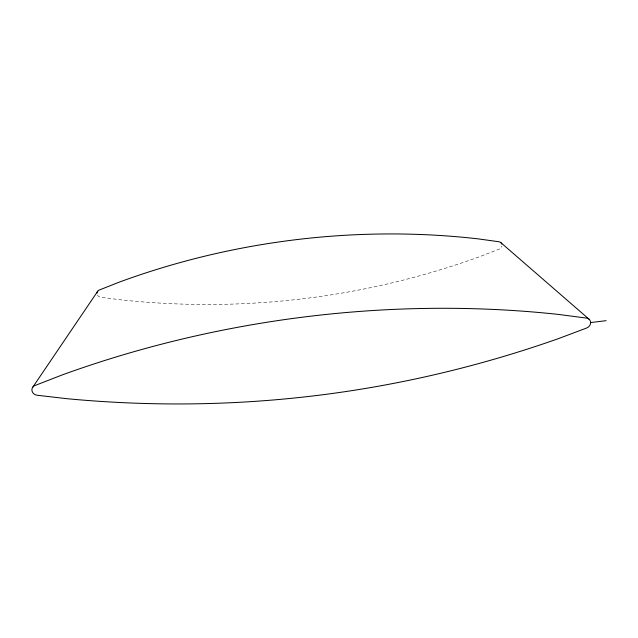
<?xml version="1.0" encoding="UTF-8"?>
<svg xmlns="http://www.w3.org/2000/svg" width="638" height="638" viewBox="0 0 638 638"><rect width="100%" height="100%" fill="white"/><g stroke="black" fill="none" stroke-linecap="round" stroke-linejoin="round"><path stroke-width="0.48" stroke-dasharray="3.19 2.39" d="M97.454 294.971A4.067 3.756 23.3 0 0 100.772 297.292L122.496 300.043A1569.743 1117.146 81.7 0 0 479.05 256.907L499.243 249.123A4.027 3.724 -39.5 0 0 501.883 246.101"/><path stroke-width="0.96" d="M32.801 387.138L97.758 291.199M590.605 322.573A5.575 4.937 -35.1 0 0 586.553 318.107L558.083 314.375A812.453 581.689 -8.2 0 0 62.213 374.921L34.954 385.527A5.646 5.008 18.6 0 0 32.012 390.895A5.646 5.008 18.6 0 0 37.171 395.249L67.349 398.734A3671.06 2039.806 81.8 0 0 558.697 338.539L586.689 327.988A5.575 4.937 -35.1 0 0 590.605 322.573L606.1 320.675M500.71 242.528L588.986 319.144M97.072 293.017A4.067 3.756 23.3 0 1 99.337 290.003L119.147 282.171A624.961 490.837 -8.1 0 1 478.085 238.859L498.916 241.746A4.027 3.724 -39.5 0 1 501.795 244.123"/></g></svg>
